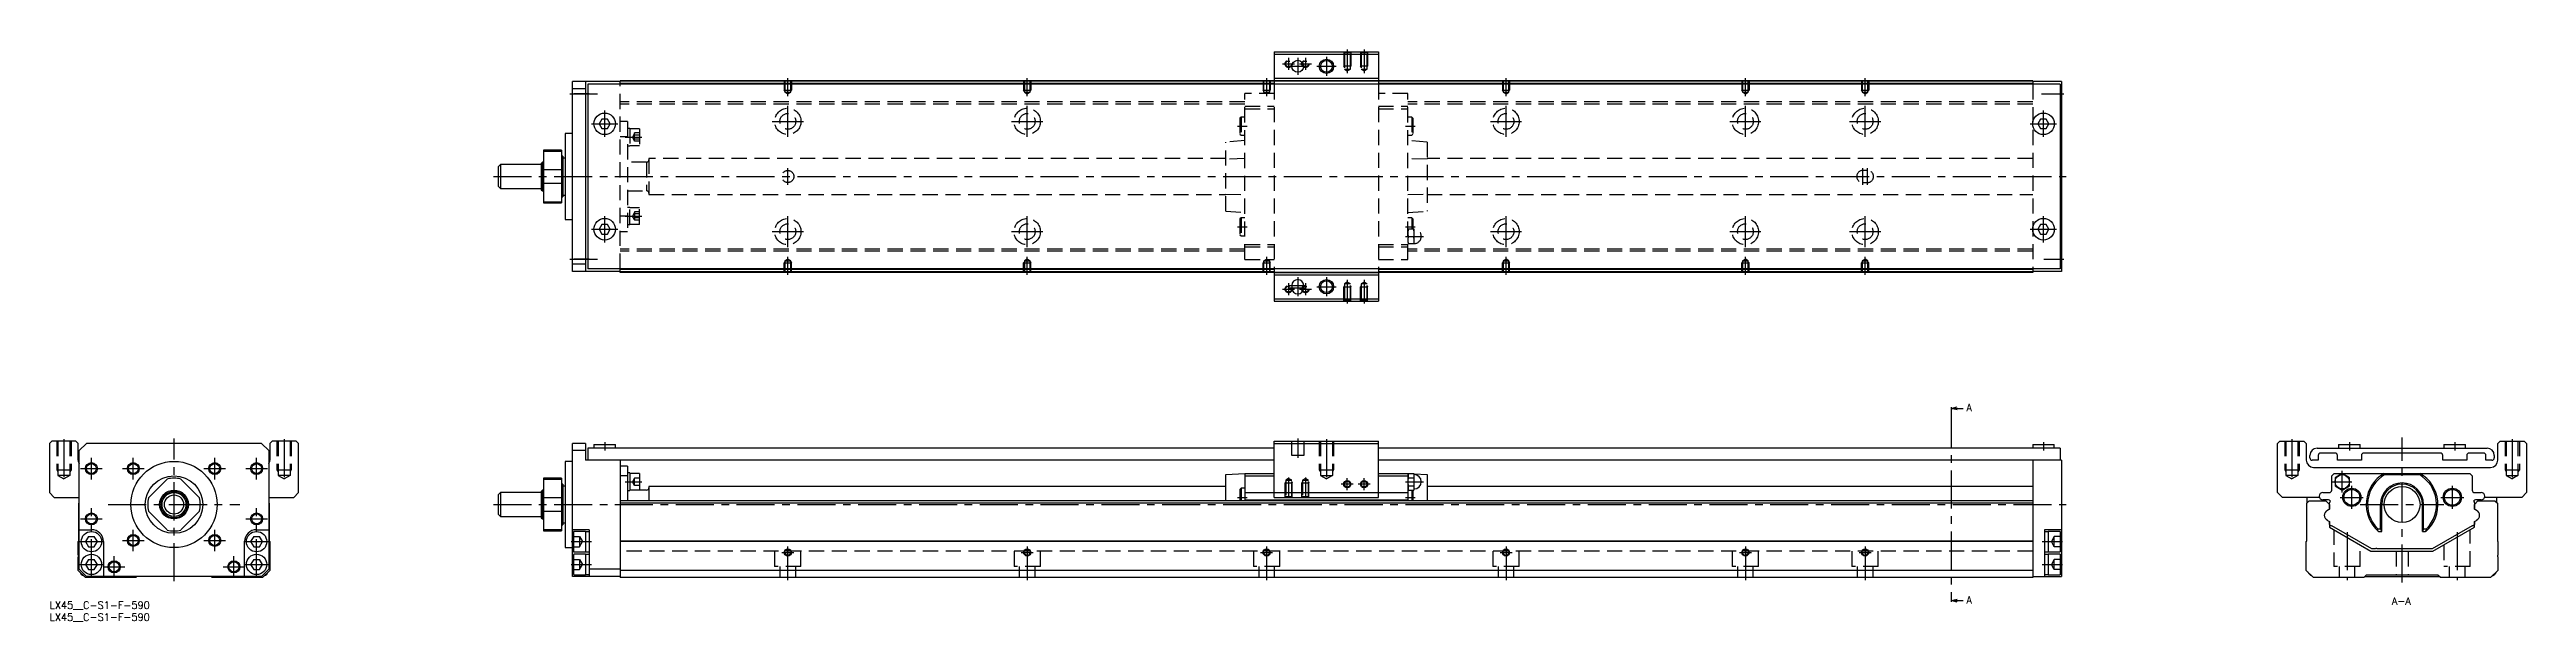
# Model space of a CAD drawing. Extents: x 0 to 1035, y -8 to 230.
import ezdxf

# ---------------------------------------------------------------- set-up
doc = ezdxf.new("R2010")
doc.units = 0
doc.header["$LTSCALE"] = 0.5
doc.linetypes.add('CENTER', pattern=[50.8, 31.75, -6.35, 6.35, -6.35])
doc.linetypes.add('DASHED', pattern=[19.05, 12.7, -6.35])
for name, color, linetype in [('MSM_CENTER', 1, 'CENTER'), ('MSM_CONTINUOUS', 7, 'CONTINUOUS'), ('MSM_DASHED', 4, 'DASHED'), ('MSM_NARROW', 5, 'CONTINUOUS'), ('MSM_PART_NUMBER', 7, 'CONTINUOUS')]:
    doc.layers.add(name, color=color, linetype=linetype)
doc.styles.get("Standard").update_dxf_attribs({"font": 'txt.shx', "height": 3, "bigfont": 'bigfont.shx'})

# ---------------------------------------------------------------- blocks, each defined once
blk = doc.blocks.new('*U2')
at = {"layer": 'MSM_PART_NUMBER'}
blk.add_text('LX45__C-S1-F-590', height=3, dxfattribs=at).set_placement((0, -3))
blk = doc.blocks.new('*U3')
at = {"layer": 'MSM_PART_NUMBER'}
blk.add_text('LX45__C-S1-F-590', height=3, dxfattribs=at).set_placement((0, -8))

msp = doc.modelspace()

# ---------------------------------------------------------------- linework, layer by layer
at = {"layer": 'MSM_CENTER'}
for p, q in [((542.1, 230.4), (542.1, 220.5)), ((549.1, 230.4), (549.1, 220.5)), ((308.4, 210.9), (308.4, 218.4)), ((408.4, 210.9), (408.4, 218.4)), ((508.4, 218.4), (508.4, 210.9)), ((515.1, 224.4), (520.1, 224.4)), ((517.6, 226.9), (517.6, 221.9)), ((517.9, 223.4), (524.9, 223.4)), ((521.4, 226.9), (521.4, 219.9)), ((522.1, 224.4), (527.1, 224.4)), ((524.6, 226.9), (524.6, 221.9)), ((529.4, 223.4), (537.4, 223.4)), ((533.4, 227.4), (533.4, 219.4)), ((608.4, 210.9), (608.4, 218.4)), ((708.4, 210.9), (708.4, 218.4)), ((758.4, 210.9), (758.4, 218.4)), ((217.4, 211.9), (228.9, 211.9)), ((832.1, 211.9), (841.4, 211.9)), ((226.4, 199.4), (237.4, 199.4)), ((231.9, 193.9), (231.9, 204.9)), ((301.9, 200.4), (314.9, 200.4)), ((308.4, 193.9), (308.4, 206.9)), ((401.9, 200.4), (414.9, 200.4)), ((408.4, 193.9), (408.4, 206.9)), ((496.2, 198.4), (500.3, 198.4)), ((566.4, 198.4), (570.5, 198.4)), ((601.9, 200.4), (614.9, 200.4)), ((608.4, 193.9), (608.4, 206.9)), ((701.9, 200.4), (714.9, 200.4)), ((708.4, 193.9), (708.4, 206.9)), ((751.9, 200.4), (764.9, 200.4)), ((758.4, 193.9), (758.4, 206.9)), ((827.4, 199.4), (838.4, 199.4)), ((832.9, 193.9), (832.9, 204.9)), ((240.4, 193.8), (247.4, 193.8)), ((185.4, 177.4), (842.4, 177.4)), ((308.4, 173.9), (308.4, 180.9)), ((757.4, 173.9), (757.4, 180.9)), ((759.4, 173.9), (759.4, 180.9)), ((226.4, 155.4), (237.4, 155.4)), ((231.9, 149.9), (231.9, 160.9)), ((240.4, 160.9), (247.4, 160.9)), ((308.4, 147.9), (308.4, 160.9)), ((408.4, 147.9), (408.4, 160.9)), ((496.2, 156.4), (500.3, 156.4)), ((566.4, 156.4), (570.5, 156.4)), ((608.4, 147.9), (608.4, 160.9)), ((708.4, 147.9), (708.4, 160.9)), ((758.4, 147.9), (758.4, 160.9)), ((827.4, 155.4), (838.4, 155.4)), ((832.9, 149.9), (832.9, 160.9)), ((301.9, 154.4), (314.9, 154.4)), ((401.9, 154.4), (414.9, 154.4)), ((566.4, 152.4), (574, 152.4)), ((601.9, 154.4), (614.9, 154.4)), ((701.9, 154.4), (714.9, 154.4)), ((751.9, 154.4), (764.9, 154.4)), ((217.4, 142.9), (228.9, 142.9)), ((308.4, 136.4), (308.4, 143.9)), ((408.4, 136.4), (408.4, 143.9)), ((508.4, 143.9), (508.4, 136.4)), ((521.4, 135.4), (521.4, 127.4)), ((533.4, 135.4), (533.4, 127.4)), ((608.4, 136.4), (608.4, 143.9)), ((708.4, 136.4), (708.4, 143.9)), ((758.4, 136.4), (758.4, 143.9)), ((833.1, 142.9), (841.4, 142.9)), ((515.1, 130.4), (520.1, 130.4)), ((517.6, 132.9), (517.6, 127.9)), ((517.9, 131.9), (524.9, 131.9)), ((517.9, 130.9), (524.9, 130.9)), ((522.1, 130.4), (527.1, 130.4)), ((524.6, 132.9), (524.6, 127.9)), ((529.4, 131.4), (537.4, 131.4)), ((542.1, 134.3), (542.1, 124.4)), ((549.1, 134.3), (549.1, 124.4)), ((794.3, 80.1), (794.3, 0.9)), ((6, 67.8), (6, 50.2)), ((52, 8.5), (52, 68)), ((98, 67.8), (98, 50.2)), ((231.9, 66.5), (231.9, 63)), ((521.4, 68), (521.4, 60)), ((533.4, 67.8), (533.4, 50.2)), ((832.9, 66.5), (832.9, 63)), ((936.7, 67.8), (936.7, 50.2)), ((960.7, 66.5), (960.7, 63)), ((982.7, 8), (982.7, 68.5)), ((1004.7, 66.5), (1004.7, 63)), ((1028.7, 67.8), (1028.7, 50.2)), ((13, 55.5), (22, 55.5)), ((17.5, 51), (17.5, 60)), ((30.5, 55.5), (39.5, 55.5)), ((35, 51), (35, 60)), ((64.5, 55.5), (73.5, 55.5)), ((69, 51), (69, 60)), ((82, 55.5), (91, 55.5)), ((86.5, 51), (86.5, 60)), ((517.6, 51.8), (517.6, 43.1)), ((524.6, 51.8), (524.6, 43.1)), ((957.7, 45.5), (957.7, 54.5)), ((240.4, 50), (247.4, 50)), ((496.2, 43.5), (500.3, 43.5)), ((544.6, 49), (539.6, 49)), ((542.1, 46.5), (542.1, 51.5)), ((551.6, 49), (546.6, 49)), ((549.1, 46.5), (549.1, 51.5)), ((566.4, 50), (574, 50)), ((566.4, 43.5), (570.5, 43.5)), ((953.7, 50), (961.7, 50)), ((956.9, 43.5), (966.5, 43.5)), ((961.7, 38.7), (961.7, 48.3)), ((998.9, 43.5), (1008.5, 43.5)), ((1003.7, 38.7), (1003.7, 48.3)), ((13, 34.5), (22, 34.5)), ((17.5, 10.2), (17.5, 39)), ((24.5, 40.5), (79.5, 40.5)), ((82, 34.5), (91, 34.5)), ((86.5, 10.2), (86.5, 39)), ((185.4, 40.5), (842.4, 40.5)), ((965.2, 40.5), (1000.2, 40.5)), ((12.2, 25), (22.7, 25)), ((30.5, 25.5), (39.5, 25.5)), ((35, 21), (35, 30)), ((64.5, 25.5), (73.5, 25.5)), ((69, 21), (69, 30)), ((81.2, 25), (91.7, 25)), ((217.9, 25), (226.4, 25)), ((308.4, 9), (308.4, 23)), ((408.4, 23), (408.4, 9)), ((508.4, 23), (508.4, 9)), ((608.4, 23), (608.4, 9)), ((708.4, 23), (708.4, 9)), ((758.4, 23), (758.4, 9)), ((832.4, 25), (840.9, 25)), ((959.7, 29), (959.7, 9)), ((1005.7, 29), (1005.7, 9)), ((12.2, 15.5), (22.7, 15.5)), ((22.5, 14.5), (31.5, 14.5)), ((27, 10), (27, 19)), ((72.5, 14.5), (81.5, 14.5)), ((77, 10), (77, 19)), ((81.2, 15.5), (91.7, 15.5)), ((217.9, 15.5), (226.4, 15.5)), ((305.9, 20.5), (310.9, 20.5)), ((405.9, 20.5), (410.9, 20.5)), ((505.9, 20.5), (510.9, 20.5)), ((605.9, 20.5), (610.9, 20.5)), ((705.9, 20.5), (710.9, 20.5)), ((755.9, 20.5), (760.9, 20.5)), ((832.4, 15.5), (840.9, 15.5))]:
    msp.add_line(p, q, dxfattribs=at)
at = {"layer": 'MSM_CONTINUOUS'}
for p, q in [((511.6, 229.4), (511.6, 215.9)), ((511.6, 229.4), (555.1, 229.4)), ((511.6, 228.4), (555.1, 228.4)), ((555.1, 229.4), (555.1, 215.9)), ((828.4, 217.4), (238.4, 217.4)), ((238.4, 215.9), (238.4, 217.4)), ((511.6, 218.4), (555.1, 218.4)), ((511.6, 217.4), (555.1, 217.4)), ((828.4, 217.4), (828.4, 215.9)), ((238.4, 217), (218.4, 217)), ((218.4, 137.8), (218.4, 217)), ((223.9, 214), (218.4, 214)), ((223.9, 217), (223.9, 137.8)), ((839.9, 215.9), (224.9, 215.9)), ((224.9, 215.9), (224.9, 138.9)), ((511.6, 217.2), (238.4, 217.2)), ((511.6, 216.2), (238.4, 216.2)), ((828.4, 217.2), (555.1, 217.2)), ((828.4, 216.2), (555.1, 216.2)), ((840.4, 217), (828.4, 217)), ((839.9, 215.9), (839.9, 138.9)), ((840.4, 217), (840.4, 137.8)), ((230.7, 201.4), (229.6, 199.4)), ((229.6, 199.4), (230.7, 197.4)), ((233.1, 201.4), (230.7, 201.4)), ((230.7, 197.4), (233.1, 197.4)), ((234.2, 199.4), (233.1, 201.4)), ((233.1, 197.4), (234.2, 199.4)), ((831.7, 201.4), (830.6, 199.4)), ((830.6, 199.4), (831.7, 197.4)), ((834.1, 201.4), (831.7, 201.4)), ((831.7, 197.4), (834.1, 197.4)), ((835.2, 199.4), (834.1, 201.4)), ((834.1, 197.4), (835.2, 199.4)), ((213.9, 188.4), (206.4, 188.4)), ((206.4, 188.4), (206.4, 166.4)), ((206.4, 188), (213.9, 188)), ((213.9, 188.4), (213.9, 166.4)), ((215.4, 195.4), (215.4, 159.4)), ((218.4, 195.4), (215.4, 195.4)), ((188.4, 182.4), (187.4, 181.4)), ((187.4, 181.4), (187.4, 173.4)), ((188.4, 182.4), (188.4, 172.4)), ((205.4, 182.4), (188.4, 182.4)), ((205.9, 183.4), (205.4, 182.9)), ((205.4, 182.9), (205.4, 171.9)), ((205.9, 183.4), (205.9, 171.4)), ((206.4, 183.4), (205.9, 183.4)), ((213.9, 180.2), (206.4, 180.2)), ((214.4, 185.9), (213.9, 185.9)), ((214.4, 185.9), (214.4, 168.9)), ((215.4, 185.1), (214.4, 185.1)), ((187.4, 173.4), (188.4, 172.4)), ((188.4, 172.4), (205.4, 172.4)), ((205.4, 171.9), (205.9, 171.4)), ((205.9, 171.4), (206.4, 171.4)), ((206.4, 174.6), (213.9, 174.6)), ((213.9, 166.7), (206.4, 166.7)), ((206.4, 166.4), (213.9, 166.4)), ((213.9, 168.9), (214.4, 168.9)), ((214.4, 169.6), (215.4, 169.6)), ((215.4, 159.4), (218.4, 159.4)), ((230.7, 157.4), (229.6, 155.4)), ((229.6, 155.4), (230.7, 153.4)), ((233.1, 157.4), (230.7, 157.4)), ((234.2, 155.4), (233.1, 157.4)), ((233.1, 153.4), (234.2, 155.4)), ((831.7, 157.4), (830.6, 155.4)), ((830.6, 155.4), (831.7, 153.4)), ((834.1, 157.4), (831.7, 157.4)), ((835.2, 155.4), (834.1, 157.4)), ((834.1, 153.4), (835.2, 155.4)), ((230.7, 153.4), (233.1, 153.4)), ((831.7, 153.4), (834.1, 153.4)), ((223.9, 140.8), (218.4, 140.8)), ((238.4, 137.8), (218.4, 137.8)), ((839.9, 138.9), (224.9, 138.9)), ((238.4, 137.4), (238.4, 138.9)), ((511.6, 138.6), (238.4, 138.6)), ((511.6, 137.6), (238.4, 137.6)), ((828.4, 137.4), (238.4, 137.4)), ((511.6, 138.9), (511.6, 125.4)), ((511.6, 137.4), (555.1, 137.4)), ((511.6, 136.4), (555.1, 136.4)), ((555.1, 138.9), (555.1, 125.4)), ((828.4, 138.6), (555.1, 138.6)), ((828.4, 137.6), (555.1, 137.6)), ((828.4, 138.9), (828.4, 137.4)), ((840.4, 137.8), (828.4, 137.8)), ((511.6, 126.4), (555.1, 126.4)), ((511.6, 125.4), (555.1, 125.4)), ((518.9, 131.9), (518.9, 130.9)), ((523.9, 130.9), (523.9, 131.9)), ((794.3, 80.6), (796.8, 81.3)), ((794.3, 81.1), (794.3, 80.1)), ((794.3, 80.6), (799.3, 80.6)), ((796.8, 80), (794.3, 80.6)), ((1, 67), (0, 66)), ((0, 66), (0, 45.5)), ((11, 67), (1, 67)), ((12, 66), (11, 67)), ((12, 59), (12, 66)), ((15.4, 66), (12.4, 63)), ((12.4, 13.5), (12.4, 63)), ((88.6, 66), (15.4, 66)), ((91.6, 63), (88.6, 66)), ((91.6, 63), (91.6, 13.5)), ((93, 67), (92, 66)), ((92, 66), (92, 59)), ((103, 67), (93, 67)), ((104, 66), (103, 67)), ((104, 45.5), (104, 66)), ((223.9, 66), (218.4, 66)), ((218.4, 10.5), (218.4, 66)), ((223.9, 63), (218.4, 63)), ((223.9, 66), (223.9, 59)), ((224.9, 64), (224.9, 59)), ((511.6, 64), (224.9, 64)), ((227.4, 65.5), (227.4, 64)), ((227.4, 65.5), (236.4, 65.5)), ((236.4, 64), (236.4, 65.5)), ((511.6, 67), (555.1, 67)), ((511.6, 43.5), (511.6, 67)), ((511.6, 66), (555.1, 66)), ((555.1, 43.5), (555.1, 67)), ((839.9, 64), (555.1, 64)), ((828.4, 65.5), (828.4, 64)), ((828.4, 65.5), (837.4, 65.5)), ((837.4, 64), (837.4, 65.5)), ((839.9, 64), (839.9, 59)), ((930.7, 66), (931.7, 67)), ((930.7, 45.5), (930.7, 66)), ((931.7, 67), (941.7, 67)), ((941.7, 67), (942.7, 66)), ((942.7, 66), (942.7, 59)), ((947.2, 64), (1018.2, 64)), ((956.2, 65.5), (965.2, 65.5)), ((956.2, 65.5), (956.2, 64)), ((965.2, 64), (965.2, 65.5)), ((1000.2, 65.5), (1009.2, 65.5)), ((1000.2, 65.5), (1000.2, 64)), ((1009.2, 64), (1009.2, 65.5)), ((1022.7, 66), (1023.7, 67)), ((1022.7, 59), (1022.7, 66)), ((1023.7, 67), (1033.7, 67)), ((1033.7, 67), (1034.7, 66)), ((1034.7, 66), (1034.7, 45.5)), ((218.4, 58.5), (215.4, 58.5)), ((215.4, 58.5), (215.4, 22.5)), ((511.6, 59), (223.9, 59)), ((238.4, 59), (238.4, 10)), ((241.4, 56.5), (238.4, 56.5)), ((241.4, 52.5), (238.4, 52.5)), ((241.4, 56.5), (241.4, 42)), ((242.4, 53.7), (241.4, 53.7)), ((242.4, 53.7), (242.4, 46.4)), ((246.4, 53.5), (242.4, 53.5)), ((246.4, 53.5), (246.4, 46.5)), ((491.3, 53), (499.3, 53.5)), ((491.3, 42), (491.3, 53)), ((499.3, 53.5), (511.6, 53.5)), ((499.3, 53.5), (499.3, 42)), ((499.3, 52.5), (511.6, 52.5)), ((840.4, 59), (555.1, 59)), ((555.1, 53.5), (567.4, 53.5)), ((555.1, 52.5), (567.4, 52.5)), ((567.4, 53.5), (568, 53.5)), ((567.6, 53.5), (567.4, 53)), ((567.4, 53.5), (567.4, 42)), ((567.5, 52.4), (567.4, 52.6)), ((567.6, 53.5), (569.9, 53.5)), ((570, 53), (569.9, 53.5)), ((570, 53.3), (575.4, 53)), ((570, 47), (570, 53)), ((575.4, 53), (575.4, 42)), ((828.4, 59), (828.4, 10)), ((840.4, 59), (840.4, 10.5)), ((944.2, 60), (944.2, 61)), ((947.7, 59), (945.2, 59)), ((945.7, 56), (1019.7, 56)), ((947.7, 61), (947.7, 59)), ((954.7, 62), (948.7, 62)), ((953.3, 52.5), (954.3, 53.5)), ((953.3, 46.5), (953.3, 52.5)), ((954.3, 53.5), (1011, 53.5)), ((957.7, 53.5), (954.7, 51.7)), ((955.7, 59), (955.7, 61)), ((965.7, 59), (955.7, 59)), ((960.7, 51.7), (957.7, 53.5)), ((965.7, 61), (965.7, 59)), ((998.7, 62), (966.7, 62)), ((975.2, 53.5), (975.4, 53)), ((975.4, 53), (989.9, 53)), ((989.9, 53), (990.1, 53.5)), ((999.7, 59), (999.7, 61)), ((1009.7, 59), (999.7, 59)), ((1009.7, 61), (1009.7, 59)), ((1016.7, 62), (1010.7, 62)), ((1011, 53.5), (1012, 52.5)), ((1012, 52.5), (1012, 46.5)), ((1017.7, 59), (1017.7, 61)), ((1020.2, 59), (1017.7, 59)), ((1021.2, 61), (1021.2, 60)), ((0, 45.5), (2, 43.5)), ((2, 43.5), (12.4, 43.5)), ((41.4, 43.3), (49.2, 51.1)), ((54.8, 51.1), (62.6, 43.3)), ((91.6, 43.5), (102, 43.5)), ((102, 43.5), (104, 45.5)), ((188.4, 45.5), (187.4, 44.5)), ((187.4, 44.5), (187.4, 36.5)), ((205.4, 45.5), (188.4, 45.5)), ((188.4, 45.5), (188.4, 35.5)), ((205.9, 46.5), (205.4, 46)), ((205.4, 46), (205.4, 35)), ((206.4, 46.5), (205.9, 46.5)), ((205.9, 46.5), (205.9, 34.5)), ((213.9, 51.5), (206.4, 51.5)), ((206.4, 51.5), (206.4, 29.5)), ((206.4, 51.1), (213.9, 51.1)), ((213.9, 43.3), (206.4, 43.3)), ((213.9, 51.5), (213.9, 29.5)), ((214.4, 49), (213.9, 49)), ((214.4, 49), (214.4, 32)), ((215.4, 48.2), (214.4, 48.2)), ((828.4, 42), (238.4, 42)), ((241.4, 46.4), (242.4, 46.4)), ((249.4, 46.5), (242.4, 46.5)), ((250.4, 48), (250.4, 42)), ((491.3, 48), (250.4, 48)), ((497.7, 47.3), (497.2, 46.8)), ((497.2, 46.8), (497.2, 42)), ((499.3, 47.3), (497.7, 47.3)), ((497.7, 47.3), (497.7, 42)), ((499.3, 45.5), (567.4, 45.5)), ((499.3, 42.4), (567.4, 42.4)), ((511.6, 43.5), (555.1, 43.5)), ((567.4, 47), (567.6, 46.5)), ((567.6, 51.7), (569.9, 51.7)), ((567.6, 48.3), (569.9, 48.3)), ((567.6, 46.5), (569.9, 46.5)), ((569, 46.5), (569, 42)), ((569.5, 46.5), (569.5, 42)), ((569.9, 46.5), (570, 47)), ((828.4, 48), (575.4, 48)), ((932.7, 43.5), (930.7, 45.5)), ((948.1, 43.5), (932.7, 43.5)), ((942.9, 41), (943.9, 42)), ((943.1, 41.2), (943.1, 43.5)), ((943.9, 42), (950.9, 42)), ((949.6, 45.5), (952.3, 45.5)), ((951.9, 42.4), (949.6, 42.4)), ((950.9, 42), (952.4, 40.5)), ((954.7, 51.7), (954.7, 48.3)), ((954.7, 48.3), (957.7, 46.5)), ((957.7, 46.5), (960.7, 48.3)), ((960.7, 48.3), (960.7, 51.7)), ((1012.9, 40.5), (1014.4, 42)), ((1013, 45.5), (1015.7, 45.5)), ((1015.7, 42.4), (1013.4, 42.4)), ((1014.4, 42), (1021.5, 42)), ((1032.7, 43.5), (1017.2, 43.5)), ((1021.5, 42), (1022.5, 41)), ((1022.3, 41.2), (1022.3, 43.5)), ((1034.7, 45.5), (1032.7, 43.5)), ((12.2, 41), (12.4, 41.2)), ((12.2, 25.2), (12.2, 41)), ((49.2, 29.9), (41.4, 37.7)), ((62.6, 37.7), (54.8, 29.9)), ((91.6, 41.2), (91.8, 41)), ((91.8, 41), (91.8, 25.2)), ((187.4, 36.5), (188.4, 35.5)), ((188.4, 35.5), (205.4, 35.5)), ((205.4, 35), (205.9, 34.5)), ((205.9, 34.5), (206.4, 34.5)), ((206.4, 37.7), (213.9, 37.7)), ((213.9, 32), (214.4, 32)), ((214.4, 32.8), (215.4, 32.8)), ((828.4, 41), (238.4, 41)), ((942.9, 25.2), (942.9, 41)), ((952.4, 38.6), (951.5, 38.1)), ((951.5, 33.9), (952.4, 33.4)), ((952.4, 40.6), (952.4, 41.2)), ((952.4, 40.5), (952.4, 38.6)), ((952.4, 33.4), (952.4, 31)), ((953.4, 31.6), (953.2, 31.6)), ((970, 22), (953.4, 31.6)), ((973.7, 30.4), (973.7, 40.5)), ((974.2, 29.2), (974.2, 40.5)), ((991.2, 29.2), (991.2, 40.5)), ((991.7, 30.4), (991.7, 40.5)), ((1012, 31.6), (995.3, 22)), ((1012.2, 31.6), (1012, 31.6)), ((1013, 40.6), (1012.9, 40.5)), ((1012.9, 40.5), (1012.9, 38.6)), ((1012.9, 38.6), (1012.9, 40.5)), ((1013.8, 38.1), (1012.9, 38.6)), ((1012.9, 33.4), (1013.8, 33.9)), ((1012.9, 33.4), (1012.9, 32.1)), ((1012.9, 31), (1012.9, 33.4)), ((1013, 41.2), (1013, 40.6)), ((1022.5, 41), (1022.5, 25.2)), ((12, 25), (12.2, 25.2)), ((12, 19.4), (12, 25)), ((12.4, 30), (17.5, 30)), ((16.3, 27.1), (15, 25)), ((15, 25), (16.3, 22.9)), ((16.3, 27.1), (18.7, 27.1)), ((16.3, 22.9), (18.7, 22.9)), ((20, 25), (18.7, 27.1)), ((18.7, 22.9), (20, 25)), ((22.5, 25), (22.5, 10.5)), ((81.5, 10.5), (81.5, 25)), ((85.3, 27.1), (84, 25)), ((84, 25), (85.3, 22.9)), ((85.3, 27.1), (87.7, 27.1)), ((85.3, 22.9), (87.7, 22.9)), ((86.5, 30), (91.6, 30)), ((89, 25), (87.7, 27.1)), ((87.7, 22.9), (89, 25)), ((91.8, 25.2), (92, 25)), ((92, 25), (92, 13)), ((213.9, 29.9), (206.4, 29.9)), ((206.4, 29.5), (213.9, 29.5)), ((215.4, 22.5), (218.4, 22.5)), ((225.4, 30), (218.4, 30)), ((218.9, 29), (218.9, 21)), ((223.9, 29.2), (219.1, 29.2)), ((219.1, 20.8), (223.9, 20.8)), ((223.9, 29.2), (223.9, 20.8)), ((225.4, 29.1), (223.9, 29.1)), ((223.9, 20.8), (225.4, 20.8)), ((225.4, 30), (225.4, 10.5)), ((828.4, 25.2), (238.4, 25.2)), ((828.4, 25), (238.4, 25)), ((833.4, 30), (833.4, 10.5)), ((840.4, 30), (833.4, 30)), ((834.9, 29.1), (833.4, 29.1)), ((833.4, 20.8), (834.9, 20.8)), ((839.9, 29.2), (834.9, 29.2)), ((834.9, 29.2), (834.9, 20.8)), ((834.9, 20.8), (839.9, 20.8)), ((839.9, 29.2), (839.9, 20.8)), ((942.7, 25), (942.9, 25.2)), ((942.7, 13), (942.7, 25)), ((952.4, 31), (969.7, 21)), ((969.7, 21), (995.6, 21)), ((971.5, 22), (970, 22)), ((972.3, 30.4), (973.7, 30.4)), ((995.3, 22), (972.3, 22)), ((972.8, 29.2), (974.2, 29.2)), ((974.2, 29.2), (973.7, 30.4)), ((991.7, 30.4), (991.2, 29.2)), ((991.2, 29.2), (992.5, 29.2)), ((991.7, 30.4), (993, 30.4)), ((995.6, 21), (1012.9, 31)), ((1022.5, 25.2), (1022.7, 25)), ((1022.7, 25), (1022.7, 19.4)), ((12, 13), (12, 18.6)), ((15, 10), (12, 13)), ((15.4, 10.5), (12.4, 13.5)), ((16.3, 17.6), (15, 15.5)), ((15, 15.5), (16.3, 13.4)), ((88.6, 10.5), (15.4, 10.5)), ((16.3, 17.6), (18.7, 17.6)), ((16.3, 13.4), (18.7, 13.4)), ((20, 15.5), (18.7, 17.6)), ((18.7, 13.4), (20, 15.5)), ((36.5, 10.5), (36, 10)), ((68, 10), (67.5, 10.5)), ((85.3, 17.6), (84, 15.5)), ((84, 15.5), (85.3, 13.4)), ((85.3, 17.6), (87.7, 17.6)), ((85.3, 13.4), (87.7, 13.4)), ((89, 15.5), (87.7, 17.6)), ((87.7, 13.4), (89, 15.5)), ((91.6, 13.5), (88.6, 10.5)), ((92, 13), (89, 10)), ((238.4, 10.5), (218.4, 10.5)), ((218.9, 19.5), (218.9, 11.5)), ((223.9, 19.8), (219.1, 19.8)), ((219.1, 11.2), (223.9, 11.2)), ((223.9, 19.8), (223.9, 11.2)), ((225.4, 19.6), (223.9, 19.6)), ((223.9, 11.3), (225.4, 11.3)), ((238.4, 13.5), (225.4, 13.5)), ((828.4, 13), (238.4, 13)), ((828.4, 10.5), (840.4, 10.5)), ((834.9, 19.6), (833.4, 19.6)), ((833.4, 11.3), (834.9, 11.3)), ((839.9, 19.8), (834.9, 19.8)), ((834.9, 19.8), (834.9, 11.2)), ((834.9, 11.2), (839.9, 11.2)), ((839.9, 19.8), (839.9, 11.2)), ((945.7, 10), (942.7, 13)), ((967.7, 11), (966.7, 10)), ((967.2, 10.5), (998.2, 10.5)), ((997.7, 11), (967.7, 11)), ((998.7, 10), (997.7, 11)), ((1022.7, 13), (1019.7, 10)), ((1022.7, 18.6), (1022.7, 13)), ((36, 10), (15, 10)), ((89, 10), (68, 10)), ((828.4, 10), (238.4, 10)), ((794.3, 0.4), (796.8, 1)), ((794.3, 0.9), (794.3, -0.1)), ((794.3, 0.4), (799.3, 0.4)), ((796.8, -0.3), (794.3, 0.4)), ((966.7, 10), (945.7, 10)), ((1019.7, 10), (998.7, 10))]:
    msp.add_line(p, q, dxfattribs=at)
for centre, radius in [((521.4, 223.4), 2.5), ((533.4, 223.4), 2.46), ((231.9, 199.4), 4.5), ((832.9, 199.4), 4.5), ((231.9, 155.4), 4.5), ((832.9, 155.4), 4.5), ((533.4, 131.4), 2.46), ((17.5, 55.5), 2.07), ((35, 55.5), 2.07), ((52, 40.5), 18), ((52, 40.5), 12), ((69, 55.5), 2.07), ((86.5, 55.5), 2.07), ((957.7, 50), 3), ((52, 40.5), 6), ((52, 40.5), 5.5), ((52, 40.5), 5), ((52, 40.5), 4), ((542.1, 49), 1.23), ((549.1, 49), 1.23), ((961.7, 43.5), 3.8), ((961.7, 43.5), 3.3), ((982.7, 40.5), 7.5), ((1003.7, 43.5), 3.8), ((1003.7, 43.5), 3.3), ((17.5, 34.5), 2.07), ((86.5, 34.5), 2.07), ((17.5, 25), 4.25), ((35, 25.5), 2.07), ((69, 25.5), 2.07), ((86.5, 25), 4.25), ((308.4, 20.5), 1.23), ((408.4, 20.5), 1.23), ((508.4, 20.5), 1.23), ((608.4, 20.5), 1.23), ((708.4, 20.5), 1.23), ((758.4, 20.5), 1.23), ((17.5, 15.5), 4.25), ((27, 14.5), 2.07), ((77, 14.5), 2.07), ((86.5, 15.5), 4.25)]:
    msp.add_circle(centre, radius, dxfattribs=at)
for centre, radius, start, end in [((521.4, 131.9), 2.5, 0, 180), ((521.4, 130.9), 2.5, 180, 0), ((947.2, 61), 3, 90, 180), ((1018.2, 61), 3, 0, 90), ((15, 59), 3, 180, 209.9252), ((89, 59), 3, 330.0724, 0), ((570.8, 52.6), 3.31, 164.2277, 179.4294), ((570.8, 52.6), 3.31, 180.5738, 195.7691), ((566.7, 52.6), 3.31, 0.5738, 15.7691), ((566.7, 52.6), 3.31, 344.2277, 359.4294), ((570, 50), 3, 270, 90), ((945.7, 59), 3, 180, 270), ((945.2, 60), 1, 180, 270), ((948.7, 61), 1, 90, 180), ((954.7, 61), 1, 0, 90), ((966.7, 61), 1, 90, 180), ((982.7, 40.5), 15, 119.9264, 228.7639), ((982.7, 40.5), 14.4, 120.051, 224.1514), ((982.7, 40.5), 14.4, 315.8486, 59.949), ((982.7, 40.5), 15, 311.2361, 60.0736), ((998.7, 61), 1, 0, 90), ((1010.7, 61), 1, 90, 180), ((1016.7, 61), 1, 0, 90), ((1019.7, 59), 3, 270, 0), ((1020.2, 60), 1, 270, 0), ((52, 40.5), 11, 165.2726, 194.7274), ((52, 40.5), 11, 75.2726, 104.7274), ((52, 40.5), 11, 345.2726, 14.7274), ((249.4, 47.5), 1, 270, 0), ((580.3, 49.9), 12.9, 172.0306, 179.7562), ((580.9, 50.1), 13.5, 180.407, 187.8062), ((570.8, 47.4), 3.31, 164.2277, 179.4294), ((570.8, 47.4), 3.31, 180.5738, 195.7691), ((557.1, 49.9), 13, 0.2719, 7.9413), ((556.6, 50.1), 13.5, 352.1938, 359.593), ((566.7, 47.4), 3.31, 0.5738, 15.7691), ((566.7, 47.4), 3.31, 344.2277, 359.4294), ((949.6, 44), 1.55, 90, 270), ((951.9, 41.4), 1, 30.0919, 90), ((952.3, 46.5), 1, 270, 0), ((953.2, 41.2), 0.8, 118.7489, 180), ((982.7, 40.5), 9, 0, 180), ((982.7, 40.5), 8.5, 0, 180), ((1013, 46.5), 1, 180, 270), ((1013.4, 41.4), 1, 90, 149.9081), ((1012.2, 41.2), 0.8, 0, 61.2511), ((1015.7, 44), 1.55, 270, 90), ((952.8, 35.8), 2.6, 120, 176.5893), ((952.8, 36.2), 2.6, 183.4107, 240), ((953.2, 32.4), 0.8, 200.3641, 270), ((1012.2, 32.4), 0.8, 270, 339.6276), ((1012.5, 35.8), 2.6, 3.4107, 60), ((1012.5, 36.2), 2.6, 300, 356.5893), ((17.5, 25), 5, 0, 90), ((52, 40.5), 11, 255.2726, 284.7274), ((86.5, 25), 5, 90, 180), ((219.1, 29), 0.25, 90, 180), ((219.1, 21), 0.25, 180, 270), ((971.9, 21.7), 0.5, 36.8699, 143.1301), ((984.9, 34.6), 13.3, 198.3686, 204.03), ((980.4, 34.6), 13.3, 335.9851, 341.6163), ((11.7, 19), 0.5, 306.8699, 53.1301), ((15.4, 13.5), 3, 201.8151, 248.1849), ((88.6, 13.5), 3, 291.8137, 338.1863), ((219.1, 19.5), 0.25, 90, 180), ((219.1, 11.5), 0.25, 180, 270), ((946.1, 13.5), 3, 201.8137, 248.1863), ((1019.3, 13.5), 3, 291.8151, 338.1849), ((1023, 19), 0.5, 126.8699, 233.1301)]:
    msp.add_arc(centre, radius, start, end, dxfattribs=at)
at = {"layer": 'MSM_DASHED'}
for p, q in [((540.6, 229.4), (540.9, 229.1)), ((540.6, 229.4), (540.6, 223.4)), ((540.9, 229.1), (540.9, 222.2)), ((540.9, 229.1), (543.4, 229.1)), ((543.4, 229.1), (543.6, 229.4)), ((543.4, 222.2), (543.4, 229.1)), ((543.6, 229.4), (543.6, 223.4)), ((547.6, 229.4), (547.9, 229.1)), ((547.6, 229.4), (547.6, 223.4)), ((547.9, 229.1), (547.9, 222.2)), ((547.9, 229.1), (550.4, 229.1)), ((550.4, 229.1), (550.6, 229.4)), ((550.4, 222.2), (550.4, 229.1)), ((550.6, 229.4), (550.6, 223.4)), ((306.9, 217.4), (306.9, 213.4)), ((307.2, 217.4), (307.2, 212.6)), ((309.6, 212.6), (309.6, 217.4)), ((309.9, 217.4), (309.9, 213.4)), ((406.9, 217.4), (406.9, 213.4)), ((407.2, 217.4), (407.2, 212.6)), ((409.6, 212.6), (409.6, 217.4)), ((409.9, 217.4), (409.9, 213.4)), ((506.9, 217.4), (506.9, 213.4)), ((507.2, 212.6), (507.2, 217.4)), ((509.6, 217.4), (509.6, 212.6)), ((509.9, 217.4), (509.9, 213.4)), ((555.1, 217.4), (511.6, 217.4)), ((543.6, 223.4), (540.6, 223.4)), ((540.9, 222.9), (540.6, 223.4)), ((540.9, 222.2), (542.1, 221.5)), ((540.9, 222.2), (543.4, 222.2)), ((542.1, 221.5), (543.4, 222.2)), ((543.4, 222.9), (543.6, 223.4)), ((550.6, 223.4), (547.6, 223.4)), ((547.9, 222.9), (547.6, 223.4)), ((547.9, 222.2), (549.1, 221.5)), ((547.9, 222.2), (550.4, 222.2)), ((549.1, 221.5), (550.4, 222.2)), ((550.4, 222.9), (550.6, 223.4)), ((606.9, 217.4), (606.9, 213.4)), ((607.2, 217.4), (607.2, 212.6)), ((609.6, 212.6), (609.6, 217.4)), ((609.9, 217.4), (609.9, 213.4)), ((706.9, 217.4), (706.9, 213.4)), ((707.2, 217.4), (707.2, 212.6)), ((709.6, 212.6), (709.6, 217.4)), ((709.9, 217.4), (709.9, 213.4)), ((756.9, 217.4), (756.9, 213.4)), ((757.2, 217.4), (757.2, 212.6)), ((759.6, 212.6), (759.6, 217.4)), ((759.9, 217.4), (759.9, 213.4)), ((225.4, 211.9), (218.4, 211.9)), ((238.4, 138.9), (238.4, 215.9)), ((499.3, 208.5), (238.4, 208.5)), ((499.3, 207.6), (238.4, 207.6)), ((306.9, 213.4), (309.9, 213.4)), ((307.2, 212.9), (306.9, 213.4)), ((307.2, 212.6), (308.4, 211.9)), ((307.2, 212.6), (309.6, 212.6)), ((308.4, 211.9), (309.6, 212.6)), ((309.6, 212.9), (309.9, 213.4)), ((406.9, 213.4), (409.9, 213.4)), ((407.2, 212.9), (406.9, 213.4)), ((407.2, 212.6), (409.6, 212.6)), ((407.2, 212.6), (408.4, 211.9)), ((408.4, 211.9), (409.6, 212.6)), ((409.6, 212.9), (409.9, 213.4)), ((511.6, 212), (499.3, 212)), ((499.3, 142.8), (499.3, 212)), ((506.9, 213.4), (509.9, 213.4)), ((507.2, 212.9), (506.9, 213.4)), ((507.2, 212.6), (509.6, 212.6)), ((508.4, 211.9), (507.2, 212.6)), ((509.6, 212.6), (508.4, 211.9)), ((509.6, 212.9), (509.9, 213.4)), ((511.6, 215.9), (511.6, 138.9)), ((555.1, 215.9), (555.1, 138.9)), ((567.4, 212), (555.1, 212)), ((567.4, 142.8), (567.4, 212)), ((828.4, 208.5), (567.4, 208.5)), ((828.4, 207.6), (567.4, 207.6)), ((606.9, 213.4), (609.9, 213.4)), ((607.2, 212.9), (606.9, 213.4)), ((607.2, 212.6), (609.6, 212.6)), ((607.2, 212.6), (608.4, 211.9)), ((608.4, 211.9), (609.6, 212.6)), ((609.6, 212.9), (609.9, 213.4)), ((706.9, 213.4), (709.9, 213.4)), ((707.2, 212.9), (706.9, 213.4)), ((707.2, 212.6), (709.6, 212.6)), ((707.2, 212.6), (708.4, 211.9)), ((708.4, 211.9), (709.6, 212.6)), ((709.6, 212.9), (709.9, 213.4)), ((756.9, 213.4), (759.9, 213.4)), ((757.2, 212.9), (756.9, 213.4)), ((757.2, 212.6), (759.6, 212.6)), ((757.2, 212.6), (758.4, 211.9)), ((758.4, 211.9), (759.6, 212.6)), ((759.6, 212.9), (759.9, 213.4)), ((828.4, 215.9), (828.4, 138.9)), ((241.4, 200.4), (238.4, 200.4)), ((241.4, 200.4), (241.4, 154.4)), ((242.4, 197.5), (241.4, 197.5)), ((242.4, 197.5), (242.4, 190.2)), ((246.4, 197.3), (242.4, 197.3)), ((246.4, 197.3), (246.4, 190.3)), ((497.7, 202.2), (497.2, 201.7)), ((497.2, 201.7), (497.2, 195.1)), ((497.7, 202.2), (497.7, 194.6)), ((499.3, 202.2), (497.7, 202.2)), ((499.3, 206.7), (511.6, 206.7)), ((499.3, 205.7), (511.6, 205.7)), ((555.1, 206.7), (567.4, 206.7)), ((555.1, 205.7), (567.4, 205.7)), ((569, 202.2), (567.4, 202.2)), ((569, 202.2), (569, 194.6)), ((569.5, 201.7), (569, 202.2)), ((569.5, 201.7), (569.5, 195.1)), ((241.4, 193.9), (238.4, 193.9)), ((241.4, 190.2), (242.4, 190.2)), ((242.4, 190.3), (246.4, 190.3)), ((244.4, 195.3), (243.5, 193.8)), ((244.4, 192.3), (243.5, 193.8)), ((244.4, 192.1), (244.4, 195.6)), ((246.4, 195.6), (244.4, 195.6)), ((246.4, 194.7), (244.4, 194.7)), ((246.4, 193), (244.4, 193)), ((246.4, 192.1), (244.4, 192.1)), ((499.3, 192.4), (491.3, 191.8)), ((491.3, 162.9), (491.3, 191.8)), ((497.2, 195.1), (497.7, 194.6)), ((497.7, 194.6), (499.3, 194.6)), ((567.4, 194.6), (569, 194.6)), ((575.4, 191.8), (567.4, 192.4)), ((569, 194.6), (569.5, 195.1)), ((575.4, 191.8), (575.4, 162.9)), ((249.4, 183.4), (241.4, 183.4)), ((249.4, 183.4), (249.4, 171.4)), ((250.4, 184.9), (250.4, 169.9)), ((491.3, 184.9), (250.4, 184.9)), ((499.3, 184.9), (491.3, 184.6)), ((575.4, 184.6), (567.4, 184.9)), ((828.4, 184.9), (575.4, 184.9)), ((759.4, 179.9), (757.4, 179.9)), ((241.4, 171.4), (249.4, 171.4)), ((250.4, 169.9), (491.3, 169.9)), ((491.3, 170.1), (499.3, 169.9)), ((567.4, 169.9), (575.4, 170.1)), ((575.4, 169.9), (828.4, 169.9)), ((757.4, 174.9), (759.4, 174.9)), ((241.4, 160.9), (238.4, 160.9)), ((241.4, 164.6), (242.4, 164.6)), ((242.4, 157.3), (241.4, 157.3)), ((242.4, 157.3), (242.4, 164.6)), ((242.4, 164.4), (246.4, 164.4)), ((246.4, 157.4), (242.4, 157.4)), ((244.4, 162.4), (243.5, 160.9)), ((244.4, 159.4), (243.5, 160.9)), ((244.4, 162.7), (244.4, 159.2)), ((246.4, 162.7), (244.4, 162.7)), ((246.4, 161.8), (244.4, 161.8)), ((246.4, 160.1), (244.4, 160.1)), ((246.4, 159.2), (244.4, 159.2)), ((246.4, 157.4), (246.4, 164.4)), ((491.3, 162.9), (499.3, 162.4)), ((497.7, 160.2), (497.2, 159.7)), ((497.2, 159.7), (497.2, 153.1)), ((497.7, 160.2), (497.7, 152.6)), ((499.3, 160.2), (497.7, 160.2)), ((567.4, 162.4), (575.4, 162.9)), ((569, 160.2), (567.4, 160.2)), ((570, 155.4), (567.4, 155.4)), ((569.5, 159.7), (569, 160.2)), ((569, 160.2), (569, 155.4)), ((569.5, 159.7), (569.5, 155.4)), ((570, 149.4), (570, 155.4)), ((238.4, 154.4), (241.4, 154.4)), ((499.3, 147.1), (238.4, 147.1)), ((499.3, 146.2), (238.4, 146.2)), ((497.2, 153.1), (497.7, 152.6)), ((497.7, 152.6), (499.3, 152.6)), ((499.3, 149), (511.6, 149)), ((499.3, 148), (511.6, 148)), ((555.1, 149), (567.4, 149)), ((555.1, 148), (567.4, 148)), ((567.4, 149.4), (570, 149.4)), ((828.4, 147.1), (567.4, 147.1)), ((828.4, 146.2), (567.4, 146.2)), ((567.6, 152.4), (569.9, 152.4)), ((225.4, 142.9), (218.4, 142.9)), ((307.2, 141.8), (306.9, 141.4)), ((306.9, 137.4), (306.9, 141.4)), ((306.9, 141.4), (309.9, 141.4)), ((308.4, 142.9), (307.2, 142.2)), ((307.2, 142.2), (307.2, 137.4)), ((307.2, 142.2), (309.6, 142.2)), ((309.6, 142.2), (308.4, 142.9)), ((309.6, 137.4), (309.6, 142.2)), ((309.6, 141.8), (309.9, 141.4)), ((309.9, 137.4), (309.9, 141.4)), ((407.2, 141.8), (406.9, 141.4)), ((406.9, 141.4), (409.9, 141.4)), ((406.9, 137.4), (406.9, 141.4)), ((408.4, 142.9), (407.2, 142.2)), ((407.2, 142.2), (409.6, 142.2)), ((407.2, 142.2), (407.2, 137.4)), ((409.6, 142.2), (408.4, 142.9)), ((409.6, 137.4), (409.6, 142.2)), ((409.6, 141.8), (409.9, 141.4)), ((409.9, 137.4), (409.9, 141.4)), ((499.3, 142.8), (511.6, 142.8)), ((507.2, 141.8), (506.9, 141.4)), ((506.9, 141.4), (509.9, 141.4)), ((506.9, 137.4), (506.9, 141.4)), ((507.2, 142.2), (508.4, 142.9)), ((507.2, 142.2), (509.6, 142.2)), ((507.2, 137.4), (507.2, 142.2)), ((508.4, 142.9), (509.6, 142.2)), ((509.6, 142.2), (509.6, 137.4)), ((509.6, 141.8), (509.9, 141.4)), ((509.9, 137.4), (509.9, 141.4)), ((555.1, 137.4), (511.6, 137.4)), ((555.1, 142.8), (567.4, 142.8)), ((607.2, 141.8), (606.9, 141.4)), ((606.9, 141.4), (609.9, 141.4)), ((606.9, 137.4), (606.9, 141.4)), ((608.4, 142.9), (607.2, 142.2)), ((607.2, 142.2), (609.6, 142.2)), ((607.2, 142.2), (607.2, 137.4)), ((609.6, 142.2), (608.4, 142.9)), ((609.6, 137.4), (609.6, 142.2)), ((609.6, 141.8), (609.9, 141.4)), ((609.9, 137.4), (609.9, 141.4)), ((707.2, 141.8), (706.9, 141.4)), ((706.9, 141.4), (709.9, 141.4)), ((706.9, 137.4), (706.9, 141.4)), ((708.4, 142.9), (707.2, 142.2)), ((707.2, 142.2), (709.6, 142.2)), ((707.2, 142.2), (707.2, 137.4)), ((709.6, 142.2), (708.4, 142.9)), ((709.6, 137.4), (709.6, 142.2)), ((709.6, 141.8), (709.9, 141.4)), ((709.9, 137.4), (709.9, 141.4)), ((757.2, 141.8), (756.9, 141.4)), ((756.9, 141.4), (759.9, 141.4)), ((756.9, 137.4), (756.9, 141.4)), ((758.4, 142.9), (757.2, 142.2)), ((757.2, 142.2), (759.6, 142.2)), ((757.2, 142.2), (757.2, 137.4)), ((759.6, 142.2), (758.4, 142.9)), ((759.6, 137.4), (759.6, 142.2)), ((759.6, 141.8), (759.9, 141.4)), ((759.9, 137.4), (759.9, 141.4)), ((540.9, 131.8), (540.6, 131.4)), ((540.6, 125.4), (540.6, 131.4)), ((540.6, 131.4), (543.6, 131.4)), ((540.9, 125.6), (540.6, 125.4)), ((542.1, 133.3), (540.9, 132.6)), ((540.9, 132.6), (540.9, 125.6)), ((543.4, 132.6), (540.9, 132.6)), ((543.4, 125.6), (540.9, 125.6)), ((543.4, 132.6), (542.1, 133.3)), ((543.4, 125.6), (543.4, 132.6)), ((543.4, 131.8), (543.6, 131.4)), ((543.6, 125.4), (543.4, 125.6)), ((543.6, 125.4), (543.6, 131.4)), ((547.9, 131.8), (547.6, 131.4)), ((547.6, 125.4), (547.6, 131.4)), ((547.6, 131.4), (550.6, 131.4)), ((547.9, 125.6), (547.6, 125.4)), ((549.1, 133.3), (547.9, 132.6)), ((547.9, 132.6), (547.9, 125.6)), ((550.4, 132.6), (547.9, 132.6)), ((550.4, 125.6), (547.9, 125.6)), ((550.4, 132.6), (549.1, 133.3)), ((550.4, 125.6), (550.4, 132.6)), ((550.4, 131.8), (550.6, 131.4)), ((550.6, 125.4), (550.4, 125.6)), ((550.6, 125.4), (550.6, 131.4)), ((3, 67), (3, 55)), ((3.5, 67), (3.5, 52.6)), ((8.5, 67), (8.5, 52.6)), ((9, 67), (9, 55)), ((95, 67), (95, 55)), ((95.5, 67), (95.5, 52.6)), ((100.5, 67), (100.5, 52.6)), ((101, 67), (101, 55)), ((518.9, 61), (518.9, 67)), ((523.9, 67), (523.9, 61)), ((530.4, 67), (530.4, 55)), ((530.9, 67), (530.9, 52.6)), ((535.9, 67), (535.9, 52.6)), ((536.4, 67), (536.4, 55)), ((933.7, 67), (933.7, 55)), ((934.2, 67), (934.2, 52.6)), ((939.1, 67), (939.1, 52.6)), ((939.7, 67), (939.7, 55)), ((960.7, 65.5), (960.7, 63)), ((1004.7, 65.5), (1004.7, 63)), ((1025.7, 67), (1025.7, 55)), ((1026.2, 67), (1026.2, 52.6)), ((1031.1, 67), (1031.1, 52.6)), ((1031.7, 67), (1031.7, 55)), ((3, 55), (9, 55)), ((3, 55), (3.5, 54.1)), ((8.5, 52.6), (3.5, 52.6)), ((3.5, 52.6), (6, 51.2)), ((8.5, 52.6), (6, 51.2)), ((9, 55), (8.5, 54.1)), ((95, 55), (101, 55)), ((95, 55), (95.5, 54.1)), ((100.5, 52.6), (95.5, 52.6)), ((95.5, 52.6), (98, 51.2)), ((100.5, 52.6), (98, 51.2)), ((101, 55), (100.5, 54.1)), ((523.9, 61), (518.9, 61)), ((530.4, 55), (536.4, 55)), ((530.4, 55), (530.9, 54.1)), ((530.9, 52.6), (535.9, 52.6)), ((530.9, 52.6), (533.4, 51.2)), ((535.9, 52.6), (533.4, 51.2)), ((536.4, 55), (535.9, 54.1)), ((933.7, 55), (939.7, 55)), ((933.7, 55), (934.2, 54.1)), ((939.1, 52.6), (934.2, 52.6)), ((934.2, 52.6), (936.7, 51.2)), ((939.1, 52.6), (936.7, 51.2)), ((939.7, 55), (939.1, 54.1)), ((1025.7, 55), (1031.7, 55)), ((1025.7, 55), (1026.2, 54.1)), ((1026.2, 52.6), (1031.1, 52.6)), ((1026.2, 52.6), (1028.7, 51.2)), ((1031.1, 52.6), (1028.7, 51.2)), ((1031.7, 55), (1031.1, 54.1)), ((244.4, 51.5), (243.5, 50)), ((244.4, 48.5), (243.5, 50)), ((244.4, 48.5), (244.4, 51.5)), ((246.4, 51.5), (244.4, 51.5)), ((244.4, 50), (246.4, 50)), ((246.4, 48.5), (244.4, 48.5)), ((516.4, 50), (516.1, 49.5)), ((516.1, 43.5), (516.1, 49.5)), ((516.1, 49.5), (519.1, 49.5)), ((516.4, 43.8), (516.1, 43.5)), ((517.6, 51.4), (516.4, 50.7)), ((516.4, 50.7), (516.4, 43.8)), ((516.4, 50.7), (518.9, 50.7)), ((516.4, 43.8), (518.9, 43.8)), ((518.9, 50.7), (517.6, 51.4)), ((518.9, 43.8), (518.9, 50.7)), ((518.9, 50), (519.1, 49.5)), ((519.1, 43.5), (518.9, 43.8)), ((519.1, 43.5), (519.1, 49.5)), ((523.4, 50), (523.1, 49.5)), ((523.1, 43.5), (523.1, 49.5)), ((523.1, 49.5), (526.1, 49.5)), ((523.4, 43.8), (523.1, 43.5)), ((524.6, 51.4), (523.4, 50.7)), ((523.4, 50.7), (525.9, 50.7)), ((523.4, 50.7), (523.4, 43.8)), ((523.4, 43.8), (525.9, 43.8)), ((525.9, 50.7), (524.6, 51.4)), ((525.9, 43.8), (525.9, 50.7)), ((525.9, 50), (526.1, 49.5)), ((526.1, 43.5), (525.9, 43.8)), ((526.1, 43.5), (526.1, 49.5)), ((951.5, 38.1), (952.4, 38.6)), ((952.4, 40.5), (952.4, 40.6)), ((952.4, 38.6), (952.4, 40.5)), ((952.4, 32.1), (952.4, 33.4)), ((1012.9, 38.6), (1013.8, 38.1)), ((218.9, 27.1), (221.4, 27.1)), ((218.9, 25), (221.4, 25)), ((218.9, 22.9), (221.4, 22.9)), ((221.4, 27.1), (221.4, 22.9)), ((221.4, 27.1), (222.6, 25)), ((221.4, 22.9), (222.6, 25)), ((828.4, 21), (238.4, 21)), ((302.9, 21), (302.9, 14.7)), ((313.9, 14.7), (313.9, 21)), ((402.9, 21), (402.9, 14.7)), ((413.9, 14.7), (413.9, 21)), ((502.9, 21), (502.9, 14.7)), ((513.9, 14.7), (513.9, 21)), ((602.9, 21), (602.9, 14.7)), ((613.9, 14.7), (613.9, 21)), ((702.9, 21), (702.9, 14.7)), ((713.9, 14.7), (713.9, 21)), ((752.9, 21), (752.9, 14.7)), ((763.9, 14.7), (763.9, 21)), ((837.4, 27.1), (836.2, 25)), ((837.4, 22.9), (836.2, 25)), ((837.4, 22.9), (837.4, 27.1)), ((839.9, 27.1), (837.4, 27.1)), ((837.4, 25), (839.9, 25)), ((839.9, 22.9), (837.4, 22.9)), ((954.2, 30), (954.2, 14.7)), ((965.2, 14.7), (965.2, 23.6)), ((980.2, 21), (980.2, 11)), ((985.2, 21), (985.2, 11)), ((1000.2, 23.6), (1000.2, 14.7)), ((1011.2, 14.7), (1011.2, 30)), ((218.9, 17.6), (221.4, 17.6)), ((218.9, 15.5), (221.4, 15.5)), ((218.9, 13.4), (221.4, 13.4)), ((221.4, 17.6), (221.4, 13.4)), ((221.4, 17.6), (222.6, 15.5)), ((221.4, 13.4), (222.6, 15.5)), ((313.9, 14.7), (302.9, 14.7)), ((305.1, 14.7), (305.1, 10)), ((311.7, 10), (311.7, 14.7)), ((413.9, 14.7), (402.9, 14.7)), ((405.1, 14.7), (405.1, 10)), ((411.7, 10), (411.7, 14.7)), ((513.9, 14.7), (502.9, 14.7)), ((505.1, 14.7), (505.1, 10)), ((511.7, 10), (511.7, 14.7)), ((613.9, 14.7), (602.9, 14.7)), ((605.1, 14.7), (605.1, 10)), ((611.7, 10), (611.7, 14.7)), ((713.9, 14.7), (702.9, 14.7)), ((705.1, 14.7), (705.1, 10)), ((711.7, 10), (711.7, 14.7)), ((763.9, 14.7), (752.9, 14.7)), ((755.1, 14.7), (755.1, 10)), ((761.7, 10), (761.7, 14.7)), ((837.4, 17.6), (836.2, 15.5)), ((837.4, 13.4), (836.2, 15.5)), ((837.4, 13.4), (837.4, 17.6)), ((839.9, 17.6), (837.4, 17.6)), ((837.4, 15.5), (839.9, 15.5)), ((839.9, 13.4), (837.4, 13.4)), ((965.2, 14.7), (954.2, 14.7)), ((956.4, 14.7), (956.4, 10)), ((963, 10), (963, 14.7)), ((1011.2, 14.7), (1000.2, 14.7)), ((1002.4, 14.7), (1002.4, 10)), ((1009, 10), (1009, 14.7))]:
    msp.add_line(p, q, dxfattribs=at)
for centre, radius in [((517.6, 224.4), 1.5), ((517.6, 224.4), 1.23), ((524.6, 224.4), 1.5), ((524.6, 224.4), 1.23), ((308.4, 200.4), 5.5), ((308.4, 200.4), 3.3), ((408.4, 200.4), 5.5), ((408.4, 200.4), 3.3), ((608.4, 200.4), 5.5), ((608.4, 200.4), 3.3), ((708.4, 200.4), 5.5), ((708.4, 200.4), 3.3), ((758.4, 200.4), 5.5), ((758.4, 200.4), 3.3), ((308.4, 177.4), 2.5), ((308.4, 154.4), 5.5), ((308.4, 154.4), 3.3), ((408.4, 154.4), 5.5), ((408.4, 154.4), 3.3), ((608.4, 154.4), 5.5), ((608.4, 154.4), 3.3), ((708.4, 154.4), 5.5), ((708.4, 154.4), 3.3), ((758.4, 154.4), 5.5), ((758.4, 154.4), 3.3), ((517.6, 130.4), 1.5), ((517.6, 130.4), 1.23), ((524.6, 130.4), 1.5), ((524.6, 130.4), 1.23)]:
    msp.add_circle(centre, radius, dxfattribs=at)
for centre, radius, start, end in [((249.4, 184.4), 1, 270, 0), ((757.4, 177.4), 2.5, 90, 270), ((759.4, 177.4), 2.5, 270, 90), ((249.4, 170.4), 1, 0, 90), ((577.1, 153.8), 9.69, 170.8086, 179.713), ((560.3, 153.8), 9.7, 0.2886, 9.1898), ((570, 152.4), 3, 270, 90), ((577.1, 153.9), 9.7, 180.2886, 189.1898), ((577.1, 150.8), 9.69, 170.8086, 179.713), ((577.1, 150.9), 9.7, 180.2886, 189.1898), ((560.4, 153.9), 9.69, 350.8086, 359.713), ((560.3, 150.8), 9.7, 0.2886, 9.1898), ((560.4, 150.9), 9.69, 350.8086, 359.713)]:
    msp.add_arc(centre, radius, start, end, dxfattribs=at)
at = {"layer": 'MSM_NARROW'}
for centre, radius in [((533.4, 223.4), 3), ((533.4, 131.4), 3), ((17.5, 55.5), 2.5), ((35, 55.5), 2.5), ((69, 55.5), 2.5), ((86.5, 55.5), 2.5), ((542.1, 49), 1.5), ((549.1, 49), 1.5), ((17.5, 34.5), 2.5), ((86.5, 34.5), 2.5), ((35, 25.5), 2.5), ((69, 25.5), 2.5), ((308.4, 20.5), 1.5), ((408.4, 20.5), 1.5), ((508.4, 20.5), 1.5), ((608.4, 20.5), 1.5), ((708.4, 20.5), 1.5), ((758.4, 20.5), 1.5), ((27, 14.5), 2.5), ((77, 14.5), 2.5)]:
    msp.add_circle(centre, radius, dxfattribs=at)

# ---------------------------------------------------------------- block references
at = {"layer": 'MSM_CONTINUOUS'}
for name in ['*U2', '*U3']:
    msp.add_blockref(name, (0, 0), dxfattribs=at)

# ---------------------------------------------------------------- texts
at = {"layer": 'MSM_PART_NUMBER'}
for s, p in [('A', (800.7, 79.5)), ('A', (800.7, -0.8)), ('A-A', (978.4, -1.3))]:
    msp.add_text(s, height=3, dxfattribs=at).set_placement(p)

doc.saveas('drawing.dxf')
